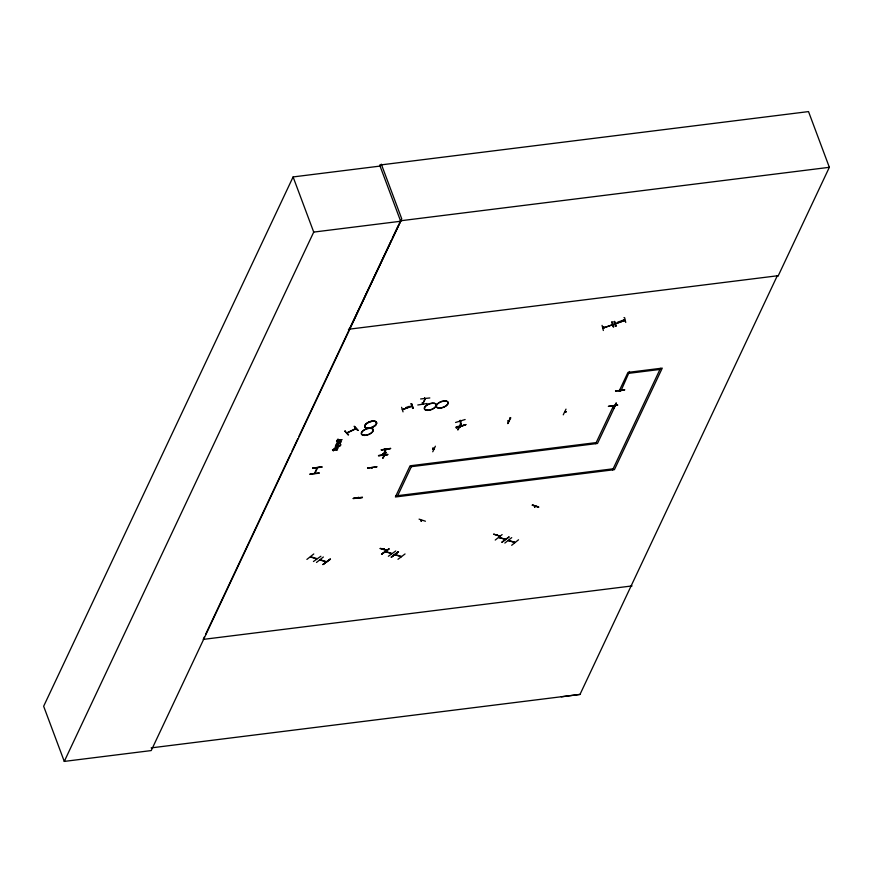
<?xml version="1.0" encoding="UTF-8"?>
<svg xmlns="http://www.w3.org/2000/svg" width="873" height="873" viewBox="0 0 873 873"><rect width="100%" height="100%" fill="white"/><g stroke="black" fill="none" stroke-linecap="round" stroke-linejoin="round"><path stroke-width="1.31" d="M617.648 405.127L608.35 406.392L617.593 405.028M612.89 405.683L613.326 405.596M619.852 390.897L620.387 390.591M345.37 430.946L344.868 431.186L348.589 434.721M383.192 457.932L385.91 452.29M457.616 429.832L460.748 424.038L458.139 429.789M563.26 414.817L565.999 409.131M403.031 411.86L401.591 407.298M602.064 325.389L603.341 330.507M614.559 321.45L616.262 326.066L615.738 326.262L614.177 321.635L614.712 321.46M615.727 326.24L614.199 321.58M317.477 467.917L314.826 473.439M383.051 454.997L383.705 454.342L383.367 454.953M386.019 449.431L385.735 449.944L385.539 449.017M424.889 398.208L424.769 399.168L424.474 398.252M460.617 421.561C458.892 417.316 462.996 426.701 460.737 425.555M460.136 421.299L459.885 420.48M357.788 497.763L358.443 497.206M372.313 467.688L371.691 468.244L371.996 467.612M310.002 474.017L319.223 472.86M319.114 473.188L309.904 474.334M387.667 454.691L378.446 455.782M387.754 454.32L378.544 455.575L387.667 454.713M417.796 404.996L427.115 403.512M353.161 498.614L362.36 497.534M362.47 497.217L353.259 498.374L362.371 497.555M310.428 556.985L316.615 558.949M355.311 429.09L355.966 428.534M355.933 428.796L347.312 432.888M326.666 561.786L320.336 559.779M391.999 553.515L385.68 551.518M505.434 539.318L499.029 537.353M509.079 540.802L508.37 540.573L514.764 542.602M514.557 542.613L514.306 542.188M515.015 542.406L508.828 540.376M383.072 454.942L385.702 449.355M424.791 399.114L424.42 398.263M460.191 421.277L460.748 426.046M380.05 166.088L293.099 176.935L43.65 706.257L64.275 761.409L151.225 750.573L400.674 221.251L379.668 165.062L808.518 111.591L829.35 167.31L778.247 275.759L777.243 275.879L579.999 694.417L561.317 696.818M64.275 761.409L313.723 232.087L293.099 176.935M204.391 636.93L203.223 639.396L632.074 585.925M205.548 634.475L290.84 453.491M291.997 451.035L297.802 438.726M298.959 436.26L391.213 240.49M392.381 238.023L398.175 225.714M399.343 223.248L400.5 220.782L829.35 167.31M312.829 468.048L322.072 466.913L312.85 468.07M314.531 473.428L317.095 467.928M332.438 449.879C335.876 448.155 331.38 450.861 333.661 450.206L333.333 450.904L334.173 450.152C343.94 449.737 328.172 449.988 336.782 447.271C340.121 446.452 336.083 450.479 337.447 448.471C337.655 445.896 335.767 450.501 334.326 449.038M337.131 441.563L337.6 440.57L342.085 439.632L337.786 440.167L338.255 439.174L337.687 439.239L336.552 441.64L336.956 441.105M336.629 443.91L336.247 444.794A1.31 0.633 -20.5 0 0 336.094 445.088L340.284 443.451L336.454 443.451M338.331 441.694C334.785 443.768 341.07 443.768 341.147 441.814A1.211 0.578 -20.5 0 0 340.361 441.269L337.862 442.873L338.167 441.236M385.593 449.42L385.375 449.966L385.582 449.006M383.4 454.898L386.03 449.388M390.591 448.416L381.261 449.911L390.624 448.449M420.633 398.961L429.832 397.946M422.434 404.123L425.358 398.568L422.75 404.09M397.684 495.668L411.87 465.582M595.681 443.691L613.424 406.054L614.527 405.705M612.617 469.903L660.479 368.341M349.429 329.154L401.755 218.839L381.305 164.146M367.555 468.157L376.907 466.728M371.963 467.677L371.887 467.688M385.735 454.953L384.709 455.073M432.822 448.471C432.048 450.031 435.409 448.7 433.041 449.235L432.735 448.242M432.757 451.778L435.376 446.201M507.89 421.048L508.795 420.917M507.595 423.569L510.312 417.916M507.966 423.536L510.65 417.883M566.02 411.729L565.18 411.86M613.512 406.01L615.203 405.858L597.481 443.473L411.347 466.673M613.632 408.564L616.316 402.868L613.173 408.542M615.541 391.049L624.806 389.816L615.52 391.017M403.424 409.339L402.464 409.699M410.757 406.447L411.805 406.065M603.036 328.008L612.562 324.712M617.517 322.279L623.66 320.031L624.053 320.74M348.021 432.539L346.985 432.768L355.748 428.578M319.998 559.986L326.415 561.972M385.364 551.681L391.759 553.7M394.956 554.781L401.22 556.767M383.465 549.313L384.262 548.713M421.67 520.504L420.939 521.028L421.746 520.45M497.174 535.182L497.468 534.658M380.006 548.528L386.75 550.372L380.399 548.32M493.692 534.189L500.164 536.229L493.812 534.178M422.248 402.879L423.056 403.621L422.696 402.769M425.238 399.005L424.813 398.274M422.597 403.686L422.368 402.813M411.74 406.294L402.398 409.688M603.308 328.139L602.839 327.168L603.581 326.84L603.952 327.877L603.93 327.211M612.442 324.767L603.09 328.161L602.741 327.2M624.784 320.478L615.552 323.643M383.684 549.379L384.044 548.801M421.845 520.646L421.223 521.116M534.636 506.973L535.389 506.384M382.931 453.633L383.64 454.386M335.581 445.361L336.782 444.728M313.778 553.962L306.892 559.418M320.871 556.243L313.44 561.514M323.37 556.996L316.484 562.463M330.114 559.08L322.999 564.515L330.441 559.244M322.966 564.569L330.18 559.157M381.556 554.169L389.063 548.888L381.545 554.148M381.828 554.191L388.954 548.801M388.376 556.276L395.764 550.961M391.42 557.225L398.568 551.834M397.968 559.309L405.05 553.951M502.128 534.592L495.242 540.049M504.878 539.165L498.756 537.572L499.672 537.528M502.073 542.275L509.199 536.84L501.789 542.133M511.72 537.626L504.834 543.082M518.529 539.776L511.665 545.298M419.073 519.14L425.435 521.225M384.404 548.866L383.869 549.281M535.073 506.329L534.8 506.886M534.767 506.875L535.313 506.46M460.333 426.984L459.46 427.093M507.966 420.83L508.894 420.721M565.977 411.969L565.202 412.056M321.908 467.099L312.73 468.266M381.25 449.781L390.449 448.602M367.555 468.026L376.754 466.913M354.187 426.21L357.712 430.389M602.828 327.124L603.188 328.128M310.679 556.723L317.019 558.655M383.291 454.386L383.04 453.567M623.999 317.543L624.697 317.816L625.745 322.464M612.279 322.137L611.58 321.864L613.304 326.928L613.839 326.742L612.279 322.115L613.337 326.786M624.882 320.424L615.509 323.839M411.052 403.85L411.576 403.632L413.136 408.258L412.613 408.444L411.118 403.741M405.629 407.669L409.317 406.327M411.707 406.098L402.497 409.644M455.575 422.477L465.145 419.509M458.401 426.33L456.001 427.083L458.412 426.406M465.746 424.562L456.208 427.803L465.735 424.573M456.197 427.781L465.778 424.824M395.273 554.551L401.504 556.483M603.876 327.648L603.69 326.851M335.778 446.976L336.618 446.812M532.137 505.194L538.455 507.224M565.398 411.772L566.108 411.74M777.276 275.813L778.28 275.682L348.425 329.274M313.723 232.087L400.674 221.251M629.237 373.273L659.966 369.443M596.204 442.6L410.07 465.8L395.382 496.988L614.406 469.674L662.269 368.122L627.96 372.4L619.099 391.202L620.899 390.973L629.498 371.483M395.895 495.886L613.141 468.801M151.149 747.888L579.999 694.417M510.716 417.927L510.028 417.534M433.946 448.918L433.597 448.089C434.885 449.202 432.462 449.53 432.953 448.165M357.744 430.411L354.383 426.526L358.192 430.291M460.562 421.059L460.322 420.35M411.521 403.61L413.125 408.237M459.624 427.072L460.453 426.744M460.235 421.714L459.875 420.841M344.89 431.098L348.196 435.038M623.748 319.682L623.966 320.577M385.069 449.071L385.408 449.977M383.018 453.622L383.236 454.495M354.82 428.076L355.082 429.145M354.667 428.207L354.973 429.003M334.817 448.602L335.625 448.886L336.181 447.707L334.817 448.602M382.789 458.019L386.03 452.356L382.821 457.998M340.786 444.837L339.542 446.43L335.461 446.714A1.79 0.862 -20.5 0 1 335.581 446.005C340.481 442.567 337.72 448.449 340.786 444.837M340.568 441.836L338.789 442.786L340.568 441.836M335.985 446.179C339.455 447.827 338.789 443.659 335.985 446.179M398.306 551.769L391.148 557.203L398.295 551.791M532.497 505.02L538.848 507.082L532.486 504.998M439.163 408.182A6.264 3.012 -20.5 0 0 448.198 403.02A6.264 3.012 -20.5 0 0 439.359 402.639A6.264 3.012 -20.5 0 0 439.163 408.182M439.075 408.007A6.297 3.034 -20.5 0 0 448.165 402.802A6.297 3.034 -20.5 0 0 439.272 402.431A6.297 3.034 -20.5 0 0 439.075 408.007M367.62 428.316A6.264 3.012 -20.5 0 0 376.656 423.143A6.264 3.012 -20.5 0 0 367.817 422.772A6.286 3.034 -20.5 0 0 367.609 428.337A6.286 3.034 -20.5 0 0 376.689 423.154A6.286 3.034 -20.5 0 0 367.806 422.772A6.264 3.012 -20.5 0 0 367.62 428.316M367.522 428.13A6.297 3.034 -20.5 0 0 376.612 422.936A6.297 3.034 -20.5 0 0 367.719 422.554A6.297 3.034 -20.5 0 0 367.522 428.13M364.259 435.441A6.264 3.012 -20.5 0 0 373.295 430.28A6.264 3.012 -20.5 0 0 364.456 429.898A6.264 3.012 -20.5 0 0 364.259 435.441M364.161 435.267A6.297 3.034 -20.5 0 0 373.251 430.062A6.297 3.034 -20.5 0 0 364.368 429.691A6.297 3.034 -20.5 0 0 364.161 435.267M427.279 410.408A6.264 3.012 -20.5 0 0 436.314 405.236A6.264 3.012 -20.5 0 0 427.475 404.865A6.264 3.012 -20.5 0 0 427.279 410.408M427.181 410.223A6.297 3.034 -20.5 0 0 436.271 405.028A6.297 3.034 -20.5 0 0 427.377 404.646A6.297 3.034 -20.5 0 0 427.181 410.223"/></g></svg>
